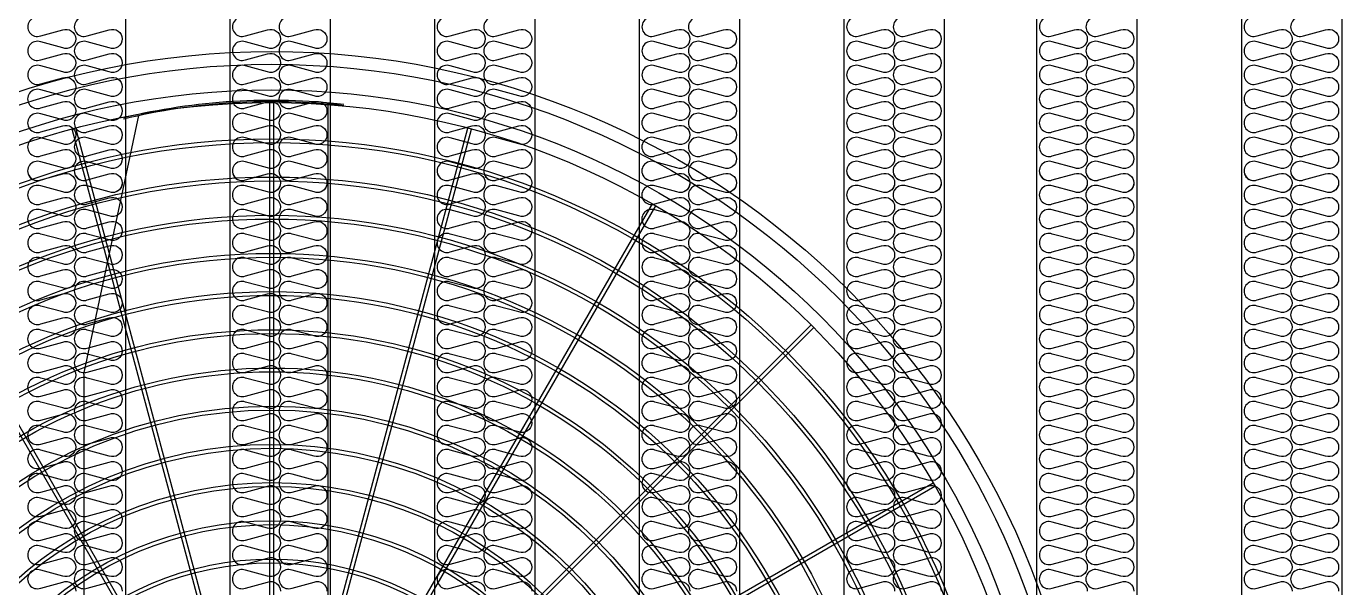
# Model space of a CAD drawing. Header units: millimetres. Extents: x 3347 to 35460, y 2813 to 25521.
# Drawn here: x 8489 to 10455, y 12758 to 13598 of the extents above; entities that cross this region are included whole.
import ezdxf

# ---------------------------------------------------------------- set-up
doc = ezdxf.new("R2010")
doc.units = ezdxf.units.MM
for name, color, linetype in [('LINE', 7, 'Continuous'), ('SMS', 220, 'Continuous'), ('냉각탑', 4, 'Continuous')]:
    doc.layers.add(name, color=color, linetype=linetype)

# ---------------------------------------------------------------- blocks, each defined once
blk = doc.blocks.new('A$C1FB73ED1')
for p, q in [((1277, 1342.9), (1277, 2480)), ((1283, 1342.9), (1283, 2480)), ((1260.8, 1340), (966.5, 2438.3)), ((1266.6, 1341.6), (972.3, 2439.9)), ((1293.4, 1341.6), (1587.7, 2439.9)), ((1299.2, 1340), (1593.5, 2438.3)), ((1245.9, 1333), (677.4, 2317.7)), ((1251.1, 1336), (682.6, 2320.7)), ((1308.9, 1336), (1877.4, 2320.7)), ((1314.1, 1333), (1882.6, 2317.7)), ((1322.4, 1326.6), (2126.4, 2130.6)), ((1326.6, 1322.4), (2130.6, 2126.4)), ((1333, 1314.1), (2317.7, 1882.6)), ((1336, 1308.9), (2320.7, 1877.4))]:
    blk.add_line(p, q)
for radius in [1280, 1260, 1220, 1200]:
    blk.add_circle((1280, 1280), radius)
at = {"ltscale": 5}
for radius in [1143, 1137, 1083, 1077, 1023, 1017, 963, 957, 903, 897, 843, 837, 783, 777, 723, 717, 663, 657, 603, 597, 543, 537, 483, 477]:
    blk.add_circle((1280, 1280), radius, dxfattribs=at)
at = {"layer": 'LINE', "color": 7}
for p, q in [((1368.2, 2477.5), (1368.2, 1567)), ((985.2, 2053.4), (1071.5, 2459.4)), ((985.2, 2053.4), (985.2, 1550))]:
    blk.add_line(p, q, dxfattribs=at)
for radius, start, end in [(1000, 83.5007, 103.4595), (998, 83.4876, 103.487)]:
    blk.add_arc((1280, 1483.4), radius, start, end, dxfattribs=at)
blk = doc.blocks.new('3')
at = {"color": 7}
for p, q in [((8637.2, 14178.2), (8637.2, 10700.2)), ((8793.2, 14178.2), (8793.2, 10700.2)), ((8943.2, 14178.2), (8943.2, 10700.2)), ((9099.2, 14178.2), (9099.2, 10700.2)), ((9249.2, 14178.2), (9249.2, 10700.2)), ((9405.2, 14178.2), (9405.2, 10700.2)), ((9555.2, 14178.2), (9555.2, 10700.2)), ((9711.2, 14178.2), (9711.2, 10700.2)), ((9861.2, 14178.2), (9861.2, 10700.2)), ((9999.2, 14178.2), (9999.2, 10700.2)), ((10149.2, 14178.2), (10149.2, 10700.2)), ((10305.2, 14178.2), (10305.2, 10700.2)), ((10455.2, 14178.2), (10455.2, 10700.2))]:
    blk.add_line(p, q, dxfattribs=at)
at = {"layer": 'SMS', "color": 5, "elevation": 0}
for points in [[(8510.7, 13610.5, 1.449198), (8510.7, 13583.7), (8543.6, 13592.6, -0.524856), (8563, 13579.1, -0.524856), (8543.6, 13565.7), (8510.7, 13574.6, 1.449198), (8510.7, 13547.8), (8543.6, 13556.7, -0.524856), (8563, 13543.2, -0.524856), (8543.6, 13529.8), (8510.7, 13538.7, 1.449198), (8510.7, 13511.9), (8543.6, 13520.8, -0.524856), (8563, 13507.3, -0.524856), (8543.6, 13493.9), (8510.7, 13502.8, 1.449198), (8510.7, 13475.9), (8543.6, 13484.8, -0.524856), (8563, 13471.4, -0.524856), (8543.6, 13458), (8510.7, 13466.9, 1.449198), (8510.7, 13440), (8543.6, 13448.9, -0.524856), (8563, 13435.5, -0.524856), (8543.6, 13422.1), (8510.7, 13431, 1.449198), (8510.7, 13404.1), (8543.6, 13413, -0.524856), (8563, 13399.6, -0.524856), (8543.6, 13386.2), (8510.7, 13395.1, 1.449198), (8510.7, 13368.2), (8543.6, 13377.1, -0.524856), (8563, 13363.7, -0.417249), (8548.5, 13349.3)], [(8580.3, 13610.5, 1.449198), (8580.3, 13583.7), (8613.2, 13592.6, -0.524856), (8632.6, 13579.1, -0.524856), (8613.2, 13565.7), (8580.3, 13574.6, 1.449198), (8580.3, 13547.8), (8613.2, 13556.7, -0.524856), (8632.6, 13543.2, -0.524856), (8613.2, 13529.8), (8580.3, 13538.7, 1.449198), (8580.3, 13511.9), (8613.2, 13520.8, -0.524856), (8632.6, 13507.3, -0.524856), (8613.2, 13493.9), (8580.3, 13502.8, 1.449198), (8580.3, 13475.9), (8613.2, 13484.8, -0.524856), (8632.6, 13471.4, -0.524856), (8613.2, 13458), (8580.3, 13466.9, 1.449198), (8580.3, 13440), (8613.2, 13448.9, -0.524856), (8632.6, 13435.5, -0.524856), (8613.2, 13422.1), (8580.3, 13431, 1.449198), (8580.3, 13404.1), (8613.2, 13413, -0.524856), (8632.6, 13399.6, -0.524856), (8613.2, 13386.2), (8580.3, 13395.1, 1.449198), (8580.3, 13368.2), (8613.2, 13377.1, -0.524856), (8632.6, 13363.7, -0.417249), (8618.1, 13349.3)], [(8816.7, 13610.5, 1.449198), (8816.7, 13583.7), (8849.6, 13592.6, -0.524856), (8869, 13579.1, -0.524856), (8849.6, 13565.7), (8816.7, 13574.6, 1.449198), (8816.7, 13547.8), (8849.6, 13556.7, -0.524856), (8869, 13543.2, -0.524856), (8849.6, 13529.8), (8816.7, 13538.7, 1.449198), (8816.7, 13511.9), (8849.6, 13520.8, -0.524856), (8869, 13507.3, -0.524856), (8849.6, 13493.9), (8816.7, 13502.8, 1.449198), (8816.7, 13475.9), (8849.6, 13484.8, -0.524856), (8869, 13471.4, -0.524856), (8849.6, 13458), (8816.7, 13466.9, 1.449198), (8816.7, 13440), (8849.6, 13448.9, -0.524856), (8869, 13435.5, -0.524856), (8849.6, 13422.1), (8816.7, 13431, 1.449198), (8816.7, 13404.1), (8849.6, 13413, -0.524856), (8869, 13399.6, -0.524856), (8849.6, 13386.2), (8816.7, 13395.1, 1.449198), (8816.7, 13368.2), (8849.6, 13377.1, -0.524856), (8869, 13363.7, -0.417249), (8854.5, 13349.3)], [(8886.3, 13610.5, 1.449198), (8886.3, 13583.7), (8919.2, 13592.6, -0.524856), (8938.6, 13579.1, -0.524856), (8919.2, 13565.7), (8886.3, 13574.6, 1.449198), (8886.3, 13547.8), (8919.2, 13556.7, -0.524856), (8938.6, 13543.2, -0.524856), (8919.2, 13529.8), (8886.3, 13538.7, 1.449198), (8886.3, 13511.9), (8919.2, 13520.8, -0.524856), (8938.6, 13507.3, -0.524856), (8919.2, 13493.9), (8886.3, 13502.8, 1.449198), (8886.3, 13475.9), (8919.2, 13484.8, -0.524856), (8938.6, 13471.4, -0.524856), (8919.2, 13458), (8886.3, 13466.9, 1.449198), (8886.3, 13440), (8919.2, 13448.9, -0.524856), (8938.6, 13435.5, -0.524856), (8919.2, 13422.1), (8886.3, 13431, 1.449198), (8886.3, 13404.1), (8919.2, 13413, -0.524856), (8938.6, 13399.6, -0.524856), (8919.2, 13386.2), (8886.3, 13395.1, 1.449198), (8886.3, 13368.2), (8919.2, 13377.1, -0.524856), (8938.6, 13363.7, -0.417249), (8924.1, 13349.3)], [(9122.7, 13610.5, 1.449198), (9122.7, 13583.7), (9155.6, 13592.6, -0.524856), (9175, 13579.1, -0.524856), (9155.6, 13565.7), (9122.7, 13574.6, 1.449198), (9122.7, 13547.8), (9155.6, 13556.7, -0.524856), (9175, 13543.2, -0.524856), (9155.6, 13529.8), (9122.7, 13538.7, 1.449198), (9122.7, 13511.9), (9155.6, 13520.8, -0.524856), (9175, 13507.3, -0.524856), (9155.6, 13493.9), (9122.7, 13502.8, 1.449198), (9122.7, 13475.9), (9155.6, 13484.8, -0.524856), (9175, 13471.4, -0.524856), (9155.6, 13458), (9122.7, 13466.9, 1.449198), (9122.7, 13440), (9155.6, 13448.9, -0.524856), (9175, 13435.5, -0.524856), (9155.6, 13422.1), (9122.7, 13431, 1.449198), (9122.7, 13404.1), (9155.6, 13413, -0.524856), (9175, 13399.6, -0.524856), (9155.6, 13386.2), (9122.7, 13395.1, 1.449198), (9122.7, 13368.2), (9155.6, 13377.1, -0.524856), (9175, 13363.7, -0.417249), (9160.5, 13349.3)], [(9192.3, 13610.5, 1.449198), (9192.3, 13583.7), (9225.2, 13592.6, -0.524856), (9244.6, 13579.1, -0.524856), (9225.2, 13565.7), (9192.3, 13574.6, 1.449198), (9192.3, 13547.8), (9225.2, 13556.7, -0.524856), (9244.6, 13543.2, -0.524856), (9225.2, 13529.8), (9192.3, 13538.7, 1.449198), (9192.3, 13511.9), (9225.2, 13520.8, -0.524856), (9244.6, 13507.3, -0.524856), (9225.2, 13493.9), (9192.3, 13502.8, 1.449198), (9192.3, 13475.9), (9225.2, 13484.8, -0.524856), (9244.6, 13471.4, -0.524856), (9225.2, 13458), (9192.3, 13466.9, 1.449198), (9192.3, 13440), (9225.2, 13448.9, -0.524856), (9244.6, 13435.5, -0.524856), (9225.2, 13422.1), (9192.3, 13431, 1.449198), (9192.3, 13404.1), (9225.2, 13413, -0.524856), (9244.6, 13399.6, -0.524856), (9225.2, 13386.2), (9192.3, 13395.1, 1.449198), (9192.3, 13368.2), (9225.2, 13377.1, -0.524856), (9244.6, 13363.7, -0.417249), (9230.1, 13349.3)], [(9428.7, 13610.5, 1.449198), (9428.7, 13583.7), (9461.6, 13592.6, -0.524856), (9481, 13579.1, -0.524856), (9461.6, 13565.7), (9428.7, 13574.6, 1.449198), (9428.7, 13547.8), (9461.6, 13556.7, -0.524856), (9481, 13543.2, -0.524856), (9461.6, 13529.8), (9428.7, 13538.7, 1.449198), (9428.7, 13511.9), (9461.6, 13520.8, -0.524856), (9481, 13507.3, -0.524856), (9461.6, 13493.9), (9428.7, 13502.8, 1.449198), (9428.7, 13475.9), (9461.6, 13484.8, -0.524856), (9481, 13471.4, -0.524856), (9461.6, 13458), (9428.7, 13466.9, 1.449198), (9428.7, 13440), (9461.6, 13448.9, -0.524856), (9481, 13435.5, -0.524856), (9461.6, 13422.1), (9428.7, 13431, 1.449198), (9428.7, 13404.1), (9461.6, 13413, -0.524856), (9481, 13399.6, -0.524856), (9461.6, 13386.2), (9428.7, 13395.1, 1.449198), (9428.7, 13368.2), (9461.6, 13377.1, -0.524856), (9481, 13363.7, -0.417249), (9466.5, 13349.3)], [(9498.3, 13610.5, 1.449198), (9498.3, 13583.7), (9531.2, 13592.6, -0.524856), (9550.6, 13579.1, -0.524856), (9531.2, 13565.7), (9498.3, 13574.6, 1.449198), (9498.3, 13547.8), (9531.2, 13556.7, -0.524856), (9550.6, 13543.2, -0.524856), (9531.2, 13529.8), (9498.3, 13538.7, 1.449198), (9498.3, 13511.9), (9531.2, 13520.8, -0.524856), (9550.6, 13507.3, -0.524856), (9531.2, 13493.9), (9498.3, 13502.8, 1.449198), (9498.3, 13475.9), (9531.2, 13484.8, -0.524856), (9550.6, 13471.4, -0.524856), (9531.2, 13458), (9498.3, 13466.9, 1.449198), (9498.3, 13440), (9531.2, 13448.9, -0.524856), (9550.6, 13435.5, -0.524856), (9531.2, 13422.1), (9498.3, 13431, 1.449198), (9498.3, 13404.1), (9531.2, 13413, -0.524856), (9550.6, 13399.6, -0.524856), (9531.2, 13386.2), (9498.3, 13395.1, 1.449198), (9498.3, 13368.2), (9531.2, 13377.1, -0.524856), (9550.6, 13363.7, -0.417249), (9536.1, 13349.3)], [(9734.7, 13610.5, 1.449198), (9734.7, 13583.7), (9767.6, 13592.6, -0.524856), (9787, 13579.1, -0.524856), (9767.6, 13565.7), (9734.7, 13574.6, 1.449198), (9734.7, 13547.8), (9767.6, 13556.7, -0.524856), (9787, 13543.2, -0.524856), (9767.6, 13529.8), (9734.7, 13538.7, 1.449198), (9734.7, 13511.9), (9767.6, 13520.8, -0.524856), (9787, 13507.3, -0.524856), (9767.6, 13493.9), (9734.7, 13502.8, 1.449198), (9734.7, 13475.9), (9767.6, 13484.8, -0.524856), (9787, 13471.4, -0.524856), (9767.6, 13458), (9734.7, 13466.9, 1.449198), (9734.7, 13440), (9767.6, 13448.9, -0.524856), (9787, 13435.5, -0.524856), (9767.6, 13422.1), (9734.7, 13431, 1.449198), (9734.7, 13404.1), (9767.6, 13413, -0.524856), (9787, 13399.6, -0.524856), (9767.6, 13386.2), (9734.7, 13395.1, 1.449198), (9734.7, 13368.2), (9767.6, 13377.1, -0.524856), (9787, 13363.7, -0.417249), (9772.5, 13349.3)], [(9804.3, 13610.5, 1.449198), (9804.3, 13583.7), (9837.2, 13592.6, -0.524856), (9856.6, 13579.1, -0.524856), (9837.2, 13565.7), (9804.3, 13574.6, 1.449198), (9804.3, 13547.8), (9837.2, 13556.7, -0.524856), (9856.6, 13543.2, -0.524856), (9837.2, 13529.8), (9804.3, 13538.7, 1.449198), (9804.3, 13511.9), (9837.2, 13520.8, -0.524856), (9856.6, 13507.3, -0.524856), (9837.2, 13493.9), (9804.3, 13502.8, 1.449198), (9804.3, 13475.9), (9837.2, 13484.8, -0.524856), (9856.6, 13471.4, -0.524856), (9837.2, 13458), (9804.3, 13466.9, 1.449198), (9804.3, 13440), (9837.2, 13448.9, -0.524856), (9856.6, 13435.5, -0.524856), (9837.2, 13422.1), (9804.3, 13431, 1.449198), (9804.3, 13404.1), (9837.2, 13413, -0.524856), (9856.6, 13399.6, -0.524856), (9837.2, 13386.2), (9804.3, 13395.1, 1.449198), (9804.3, 13368.2), (9837.2, 13377.1, -0.524856), (9856.6, 13363.7, -0.417249), (9842.1, 13349.3)], [(10022.7, 13610.5, 1.449198), (10022.7, 13583.7), (10055.6, 13592.6, -0.524856), (10075, 13579.1, -0.524856), (10055.6, 13565.7), (10022.7, 13574.6, 1.449198), (10022.7, 13547.8), (10055.6, 13556.7, -0.524856), (10075, 13543.2, -0.524856), (10055.6, 13529.8), (10022.7, 13538.7, 1.449198), (10022.7, 13511.9), (10055.6, 13520.8, -0.524856), (10075, 13507.3, -0.524856), (10055.6, 13493.9), (10022.7, 13502.8, 1.449198), (10022.7, 13475.9), (10055.6, 13484.8, -0.524856), (10075, 13471.4, -0.524856), (10055.6, 13458), (10022.7, 13466.9, 1.449198), (10022.7, 13440), (10055.6, 13448.9, -0.524856), (10075, 13435.5, -0.524856), (10055.6, 13422.1), (10022.7, 13431, 1.449198), (10022.7, 13404.1), (10055.6, 13413, -0.524856), (10075, 13399.6, -0.524856), (10055.6, 13386.2), (10022.7, 13395.1, 1.449198), (10022.7, 13368.2), (10055.6, 13377.1, -0.524856), (10075, 13363.7, -0.417249), (10060.5, 13349.3)], [(10092.3, 13610.5, 1.449198), (10092.3, 13583.7), (10125.2, 13592.6, -0.524856), (10144.6, 13579.1, -0.524856), (10125.2, 13565.7), (10092.3, 13574.6, 1.449198), (10092.3, 13547.8), (10125.2, 13556.7, -0.524856), (10144.6, 13543.2, -0.524856), (10125.2, 13529.8), (10092.3, 13538.7, 1.449198), (10092.3, 13511.9), (10125.2, 13520.8, -0.524856), (10144.6, 13507.3, -0.524856), (10125.2, 13493.9), (10092.3, 13502.8, 1.449198), (10092.3, 13475.9), (10125.2, 13484.8, -0.524856), (10144.6, 13471.4, -0.524856), (10125.2, 13458), (10092.3, 13466.9, 1.449198), (10092.3, 13440), (10125.2, 13448.9, -0.524856), (10144.6, 13435.5, -0.524856), (10125.2, 13422.1), (10092.3, 13431, 1.449198), (10092.3, 13404.1), (10125.2, 13413, -0.524856), (10144.6, 13399.6, -0.524856), (10125.2, 13386.2), (10092.3, 13395.1, 1.449198), (10092.3, 13368.2), (10125.2, 13377.1, -0.524856), (10144.6, 13363.7, -0.417249), (10130.1, 13349.3)], [(10328.7, 13610.5, 1.449198), (10328.7, 13583.7), (10361.6, 13592.6, -0.524856), (10381, 13579.1, -0.524856), (10361.6, 13565.7), (10328.7, 13574.6, 1.449198), (10328.7, 13547.8), (10361.6, 13556.7, -0.524856), (10381, 13543.2, -0.524856), (10361.6, 13529.8), (10328.7, 13538.7, 1.449198), (10328.7, 13511.9), (10361.6, 13520.8, -0.524856), (10381, 13507.3, -0.524856), (10361.6, 13493.9), (10328.7, 13502.8, 1.449198), (10328.7, 13475.9), (10361.6, 13484.8, -0.524856), (10381, 13471.4, -0.524856), (10361.6, 13458), (10328.7, 13466.9, 1.449198), (10328.7, 13440), (10361.6, 13448.9, -0.524856), (10381, 13435.5, -0.524856), (10361.6, 13422.1), (10328.7, 13431, 1.449198), (10328.7, 13404.1), (10361.6, 13413, -0.524856), (10381, 13399.6, -0.524856), (10361.6, 13386.2), (10328.7, 13395.1, 1.449198), (10328.7, 13368.2), (10361.6, 13377.1, -0.524856), (10381, 13363.7, -0.417249), (10366.5, 13349.3)], [(10398.3, 13610.5, 1.449198), (10398.3, 13583.7), (10431.2, 13592.6, -0.524856), (10450.6, 13579.1, -0.524856), (10431.2, 13565.7), (10398.3, 13574.6, 1.449198), (10398.3, 13547.8), (10431.2, 13556.7, -0.524856), (10450.6, 13543.2, -0.524856), (10431.2, 13529.8), (10398.3, 13538.7, 1.449198), (10398.3, 13511.9), (10431.2, 13520.8, -0.524856), (10450.6, 13507.3, -0.524856), (10431.2, 13493.9), (10398.3, 13502.8, 1.449198), (10398.3, 13475.9), (10431.2, 13484.8, -0.524856), (10450.6, 13471.4, -0.524856), (10431.2, 13458), (10398.3, 13466.9, 1.449198), (10398.3, 13440), (10431.2, 13448.9, -0.524856), (10450.6, 13435.5, -0.524856), (10431.2, 13422.1), (10398.3, 13431, 1.449198), (10398.3, 13404.1), (10431.2, 13413, -0.524856), (10450.6, 13399.6, -0.524856), (10431.2, 13386.2), (10398.3, 13395.1, 1.449198), (10398.3, 13368.2), (10431.2, 13377.1, -0.524856), (10450.6, 13363.7, -0.417249), (10436.1, 13349.3)], [(8491.7, 13378.1, 0.446849), (8510.7, 13368.2), (8543.6, 13377.1, -0.524856), (8563, 13363.7, -0.524856), (8543.6, 13350.3), (8510.7, 13359.2, 1.449198), (8510.7, 13332.3), (8543.6, 13341.2, -0.524856), (8563, 13327.8, -0.524856), (8543.6, 13314.3), (8510.7, 13323.3, 1.449198), (8510.7, 13296.4), (8543.6, 13305.3, -0.524856), (8563, 13291.9, -0.524856), (8543.6, 13278.4), (8510.7, 13287.3, 1.449198), (8510.7, 13260.5), (8543.6, 13269.4, -0.524856), (8563, 13256, -0.524856), (8543.6, 13242.5), (8510.7, 13251.4, 1.449198), (8510.7, 13224.6), (8543.6, 13233.5, -0.524856), (8563, 13220, -0.524856), (8543.6, 13206.6), (8510.7, 13215.5, 1.449198), (8510.7, 13188.7), (8543.6, 13197.6, -0.524856), (8563, 13184.1, -0.524856), (8543.6, 13170.7), (8510.7, 13179.6, 1.449198), (8510.7, 13152.8), (8543.6, 13161.7, -0.524856), (8563, 13148.2, -0.524856), (8543.6, 13134.8), (8510.7, 13143.7, 1.449198), (8510.7, 13116.8), (8543.6, 13125.7, -0.524856), (8563, 13112.3, -0.524856), (8543.6, 13098.9), (8510.7, 13107.8, 1.449198), (8510.7, 13080.9), (8543.6, 13089.8, -0.524856), (8563, 13076.4, -0.524856), (8543.6, 13063), (8510.7, 13071.9, 1.449198), (8510.7, 13045), (8543.6, 13053.9, -0.524856), (8563, 13040.5, -0.524856), (8543.6, 13027.1), (8510.7, 13036, 1.449198), (8510.7, 13009.1), (8543.6, 13018, -0.524856), (8563, 13004.6, -0.524856), (8543.6, 12991.2), (8510.7, 13000.1, 1.449198), (8510.7, 12973.2), (8543.6, 12982.1, -0.524856), (8563, 12968.7, -0.524856), (8543.6, 12955.2), (8510.7, 12964.2, 1.449198), (8510.7, 12937.3), (8543.6, 12946.2, -0.524856), (8563, 12932.8, -0.524856), (8543.6, 12919.3), (8510.7, 12928.2, 1.449198), (8510.7, 12901.4), (8543.6, 12910.3, -0.524856), (8563, 12896.9, -0.524856), (8543.6, 12883.4), (8510.7, 12892.3, 1.449198), (8510.7, 12865.5), (8543.6, 12874.4, -0.524856), (8563, 12860.9, -0.524856), (8543.6, 12847.5), (8510.7, 12856.4, 1.449198), (8510.7, 12829.6), (8543.6, 12838.5, -0.524856), (8563, 12825, -0.524856), (8543.6, 12811.6), (8510.7, 12820.5, 1.449198), (8510.7, 12793.7), (8543.6, 12802.6, -0.524856), (8563, 12789.1, -0.524856), (8543.6, 12775.7), (8510.7, 12784.6, 1.449198), (8510.7, 12757.7), (8543.6, 12766.6, -0.524856), (8563, 12753.2, -0.524856)], [(8561.3, 13378.1, 0.446849), (8580.3, 13368.2), (8613.2, 13377.1, -0.524856), (8632.6, 13363.7, -0.524856), (8613.2, 13350.3), (8580.3, 13359.2, 1.449198), (8580.3, 13332.3), (8613.2, 13341.2, -0.524856), (8632.6, 13327.8, -0.524856), (8613.2, 13314.3), (8580.3, 13323.3, 1.449198), (8580.3, 13296.4), (8613.2, 13305.3, -0.524856), (8632.6, 13291.9, -0.524856), (8613.2, 13278.4), (8580.3, 13287.3, 1.449198), (8580.3, 13260.5), (8613.2, 13269.4, -0.524856), (8632.6, 13256, -0.524856), (8613.2, 13242.5), (8580.3, 13251.4, 1.449198), (8580.3, 13224.6), (8613.2, 13233.5, -0.524856), (8632.6, 13220, -0.524856), (8613.2, 13206.6), (8580.3, 13215.5, 1.449198), (8580.3, 13188.7), (8613.2, 13197.6, -0.524856), (8632.6, 13184.1, -0.524856), (8613.2, 13170.7), (8580.3, 13179.6, 1.449198), (8580.3, 13152.8), (8613.2, 13161.7, -0.524856), (8632.6, 13148.2, -0.524856), (8613.2, 13134.8), (8580.3, 13143.7, 1.449198), (8580.3, 13116.8), (8613.2, 13125.7, -0.524856), (8632.6, 13112.3, -0.524856), (8613.2, 13098.9), (8580.3, 13107.8, 1.449198), (8580.3, 13080.9), (8613.2, 13089.8, -0.524856), (8632.6, 13076.4, -0.524856), (8613.2, 13063), (8580.3, 13071.9, 1.449198), (8580.3, 13045), (8613.2, 13053.9, -0.524856), (8632.6, 13040.5, -0.524856), (8613.2, 13027.1), (8580.3, 13036, 1.449198), (8580.3, 13009.1), (8613.2, 13018, -0.524856), (8632.6, 13004.6, -0.524856), (8613.2, 12991.2), (8580.3, 13000.1, 1.449198), (8580.3, 12973.2), (8613.2, 12982.1, -0.524856), (8632.6, 12968.7, -0.524856), (8613.2, 12955.2), (8580.3, 12964.2, 1.449198), (8580.3, 12937.3), (8613.2, 12946.2, -0.524856), (8632.6, 12932.8, -0.524856), (8613.2, 12919.3), (8580.3, 12928.2, 1.449198), (8580.3, 12901.4), (8613.2, 12910.3, -0.524856), (8632.6, 12896.9, -0.524856), (8613.2, 12883.4), (8580.3, 12892.3, 1.449198), (8580.3, 12865.5), (8613.2, 12874.4, -0.524856), (8632.6, 12860.9, -0.524856), (8613.2, 12847.5), (8580.3, 12856.4, 1.449198), (8580.3, 12829.6), (8613.2, 12838.5, -0.524856), (8632.6, 12825, -0.524856), (8613.2, 12811.6), (8580.3, 12820.5, 1.449198), (8580.3, 12793.7), (8613.2, 12802.6, -0.524856), (8632.6, 12789.1, -0.524856), (8613.2, 12775.7), (8580.3, 12784.6, 1.449198), (8580.3, 12757.7), (8613.2, 12766.6, -0.524856), (8632.6, 12753.2, -0.524856)], [(8797.7, 13378.1, 0.446849), (8816.7, 13368.2), (8849.6, 13377.1, -0.524856), (8869, 13363.7, -0.524856), (8849.6, 13350.3), (8816.7, 13359.2, 1.449198), (8816.7, 13332.3), (8849.6, 13341.2, -0.524856), (8869, 13327.8, -0.524856), (8849.6, 13314.3), (8816.7, 13323.3, 1.449198), (8816.7, 13296.4), (8849.6, 13305.3, -0.524856), (8869, 13291.9, -0.524856), (8849.6, 13278.4), (8816.7, 13287.3, 1.449198), (8816.7, 13260.5), (8849.6, 13269.4, -0.524856), (8869, 13256, -0.524856), (8849.6, 13242.5), (8816.7, 13251.4, 1.449198), (8816.7, 13224.6), (8849.6, 13233.5, -0.524856), (8869, 13220, -0.524856), (8849.6, 13206.6), (8816.7, 13215.5, 1.449198), (8816.7, 13188.7), (8849.6, 13197.6, -0.524856), (8869, 13184.1, -0.524856), (8849.6, 13170.7), (8816.7, 13179.6, 1.449198), (8816.7, 13152.8), (8849.6, 13161.7, -0.524856), (8869, 13148.2, -0.524856), (8849.6, 13134.8), (8816.7, 13143.7, 1.449198), (8816.7, 13116.8), (8849.6, 13125.7, -0.524856), (8869, 13112.3, -0.524856), (8849.6, 13098.9), (8816.7, 13107.8, 1.449198), (8816.7, 13080.9), (8849.6, 13089.8, -0.524856), (8869, 13076.4, -0.524856), (8849.6, 13063), (8816.7, 13071.9, 1.449198), (8816.7, 13045), (8849.6, 13053.9, -0.524856), (8869, 13040.5, -0.524856), (8849.6, 13027.1), (8816.7, 13036, 1.449198), (8816.7, 13009.1), (8849.6, 13018, -0.524856), (8869, 13004.6, -0.524856), (8849.6, 12991.2), (8816.7, 13000.1, 1.449198), (8816.7, 12973.2), (8849.6, 12982.1, -0.524856), (8869, 12968.7, -0.524856), (8849.6, 12955.2), (8816.7, 12964.2, 1.449198), (8816.7, 12937.3), (8849.6, 12946.2, -0.524856), (8869, 12932.8, -0.524856), (8849.6, 12919.3), (8816.7, 12928.2, 1.449198), (8816.7, 12901.4), (8849.6, 12910.3, -0.524856), (8869, 12896.9, -0.524856), (8849.6, 12883.4), (8816.7, 12892.3, 1.449198), (8816.7, 12865.5), (8849.6, 12874.4, -0.524856), (8869, 12860.9, -0.524856), (8849.6, 12847.5), (8816.7, 12856.4, 1.449198), (8816.7, 12829.6), (8849.6, 12838.5, -0.524856), (8869, 12825, -0.524856), (8849.6, 12811.6), (8816.7, 12820.5, 1.449198), (8816.7, 12793.7), (8849.6, 12802.6, -0.524856), (8869, 12789.1, -0.524856), (8849.6, 12775.7), (8816.7, 12784.6, 1.449198), (8816.7, 12757.7), (8849.6, 12766.6, -0.524856), (8869, 12753.2, -0.524856)], [(8867.3, 13378.1, 0.446849), (8886.3, 13368.2), (8919.2, 13377.1, -0.524856), (8938.6, 13363.7, -0.524856), (8919.2, 13350.3), (8886.3, 13359.2, 1.449198), (8886.3, 13332.3), (8919.2, 13341.2, -0.524856), (8938.6, 13327.8, -0.524856), (8919.2, 13314.3), (8886.3, 13323.3, 1.449198), (8886.3, 13296.4), (8919.2, 13305.3, -0.524856), (8938.6, 13291.9, -0.524856), (8919.2, 13278.4), (8886.3, 13287.3, 1.449198), (8886.3, 13260.5), (8919.2, 13269.4, -0.524856), (8938.6, 13256, -0.524856), (8919.2, 13242.5), (8886.3, 13251.4, 1.449198), (8886.3, 13224.6), (8919.2, 13233.5, -0.524856), (8938.6, 13220, -0.524856), (8919.2, 13206.6), (8886.3, 13215.5, 1.449198), (8886.3, 13188.7), (8919.2, 13197.6, -0.524856), (8938.6, 13184.1, -0.524856), (8919.2, 13170.7), (8886.3, 13179.6, 1.449198), (8886.3, 13152.8), (8919.2, 13161.7, -0.524856), (8938.6, 13148.2, -0.524856), (8919.2, 13134.8), (8886.3, 13143.7, 1.449198), (8886.3, 13116.8), (8919.2, 13125.7, -0.524856), (8938.6, 13112.3, -0.524856), (8919.2, 13098.9), (8886.3, 13107.8, 1.449198), (8886.3, 13080.9), (8919.2, 13089.8, -0.524856), (8938.6, 13076.4, -0.524856), (8919.2, 13063), (8886.3, 13071.9, 1.449198), (8886.3, 13045), (8919.2, 13053.9, -0.524856), (8938.6, 13040.5, -0.524856), (8919.2, 13027.1), (8886.3, 13036, 1.449198), (8886.3, 13009.1), (8919.2, 13018, -0.524856), (8938.6, 13004.6, -0.524856), (8919.2, 12991.2), (8886.3, 13000.1, 1.449198), (8886.3, 12973.2), (8919.2, 12982.1, -0.524856), (8938.6, 12968.7, -0.524856), (8919.2, 12955.2), (8886.3, 12964.2, 1.449198), (8886.3, 12937.3), (8919.2, 12946.2, -0.524856), (8938.6, 12932.8, -0.524856), (8919.2, 12919.3), (8886.3, 12928.2, 1.449198), (8886.3, 12901.4), (8919.2, 12910.3, -0.524856), (8938.6, 12896.9, -0.524856), (8919.2, 12883.4), (8886.3, 12892.3, 1.449198), (8886.3, 12865.5), (8919.2, 12874.4, -0.524856), (8938.6, 12860.9, -0.524856), (8919.2, 12847.5), (8886.3, 12856.4, 1.449198), (8886.3, 12829.6), (8919.2, 12838.5, -0.524856), (8938.6, 12825, -0.524856), (8919.2, 12811.6), (8886.3, 12820.5, 1.449198), (8886.3, 12793.7), (8919.2, 12802.6, -0.524856), (8938.6, 12789.1, -0.524856), (8919.2, 12775.7), (8886.3, 12784.6, 1.449198), (8886.3, 12757.7), (8919.2, 12766.6, -0.524856), (8938.6, 12753.2, -0.524856)], [(9103.7, 13378.1, 0.446849), (9122.7, 13368.2), (9155.6, 13377.1, -0.524856), (9175, 13363.7, -0.524856), (9155.6, 13350.3), (9122.7, 13359.2, 1.449198), (9122.7, 13332.3), (9155.6, 13341.2, -0.524856), (9175, 13327.8, -0.524856), (9155.6, 13314.3), (9122.7, 13323.3, 1.449198), (9122.7, 13296.4), (9155.6, 13305.3, -0.524856), (9175, 13291.9, -0.524856), (9155.6, 13278.4), (9122.7, 13287.3, 1.449198), (9122.7, 13260.5), (9155.6, 13269.4, -0.524856), (9175, 13256, -0.524856), (9155.6, 13242.5), (9122.7, 13251.4, 1.449198), (9122.7, 13224.6), (9155.6, 13233.5, -0.524856), (9175, 13220, -0.524856), (9155.6, 13206.6), (9122.7, 13215.5, 1.449198), (9122.7, 13188.7), (9155.6, 13197.6, -0.524856), (9175, 13184.1, -0.524856), (9155.6, 13170.7), (9122.7, 13179.6, 1.449198), (9122.7, 13152.8), (9155.6, 13161.7, -0.524856), (9175, 13148.2, -0.524856), (9155.6, 13134.8), (9122.7, 13143.7, 1.449198), (9122.7, 13116.8), (9155.6, 13125.7, -0.524856), (9175, 13112.3, -0.524856), (9155.6, 13098.9), (9122.7, 13107.8, 1.449198), (9122.7, 13080.9), (9155.6, 13089.8, -0.524856), (9175, 13076.4, -0.524856), (9155.6, 13063), (9122.7, 13071.9, 1.449198), (9122.7, 13045), (9155.6, 13053.9, -0.524856), (9175, 13040.5, -0.524856), (9155.6, 13027.1), (9122.7, 13036, 1.449198), (9122.7, 13009.1), (9155.6, 13018, -0.524856), (9175, 13004.6, -0.524856), (9155.6, 12991.2), (9122.7, 13000.1, 1.449198), (9122.7, 12973.2), (9155.6, 12982.1, -0.524856), (9175, 12968.7, -0.524856), (9155.6, 12955.2), (9122.7, 12964.2, 1.449198), (9122.7, 12937.3), (9155.6, 12946.2, -0.524856), (9175, 12932.8, -0.524856), (9155.6, 12919.3), (9122.7, 12928.2, 1.449198), (9122.7, 12901.4), (9155.6, 12910.3, -0.524856), (9175, 12896.9, -0.524856), (9155.6, 12883.4), (9122.7, 12892.3, 1.449198), (9122.7, 12865.5), (9155.6, 12874.4, -0.524856), (9175, 12860.9, -0.524856), (9155.6, 12847.5), (9122.7, 12856.4, 1.449198), (9122.7, 12829.6), (9155.6, 12838.5, -0.524856), (9175, 12825, -0.524856), (9155.6, 12811.6), (9122.7, 12820.5, 1.449198), (9122.7, 12793.7), (9155.6, 12802.6, -0.524856), (9175, 12789.1, -0.524856), (9155.6, 12775.7), (9122.7, 12784.6, 1.449198), (9122.7, 12757.7), (9155.6, 12766.6, -0.524856), (9175, 12753.2, -0.524856)], [(9173.3, 13378.1, 0.446849), (9192.3, 13368.2), (9225.2, 13377.1, -0.524856), (9244.6, 13363.7, -0.524856), (9225.2, 13350.3), (9192.3, 13359.2, 1.449198), (9192.3, 13332.3), (9225.2, 13341.2, -0.524856), (9244.6, 13327.8, -0.524856), (9225.2, 13314.3), (9192.3, 13323.3, 1.449198), (9192.3, 13296.4), (9225.2, 13305.3, -0.524856), (9244.6, 13291.9, -0.524856), (9225.2, 13278.4), (9192.3, 13287.3, 1.449198), (9192.3, 13260.5), (9225.2, 13269.4, -0.524856), (9244.6, 13256, -0.524856), (9225.2, 13242.5), (9192.3, 13251.4, 1.449198), (9192.3, 13224.6), (9225.2, 13233.5, -0.524856), (9244.6, 13220, -0.524856), (9225.2, 13206.6), (9192.3, 13215.5, 1.449198), (9192.3, 13188.7), (9225.2, 13197.6, -0.524856), (9244.6, 13184.1, -0.524856), (9225.2, 13170.7), (9192.3, 13179.6, 1.449198), (9192.3, 13152.8), (9225.2, 13161.7, -0.524856), (9244.6, 13148.2, -0.524856), (9225.2, 13134.8), (9192.3, 13143.7, 1.449198), (9192.3, 13116.8), (9225.2, 13125.7, -0.524856), (9244.6, 13112.3, -0.524856), (9225.2, 13098.9), (9192.3, 13107.8, 1.449198), (9192.3, 13080.9), (9225.2, 13089.8, -0.524856), (9244.6, 13076.4, -0.524856), (9225.2, 13063), (9192.3, 13071.9, 1.449198), (9192.3, 13045), (9225.2, 13053.9, -0.524856), (9244.6, 13040.5, -0.524856), (9225.2, 13027.1), (9192.3, 13036, 1.449198), (9192.3, 13009.1), (9225.2, 13018, -0.524856), (9244.6, 13004.6, -0.524856), (9225.2, 12991.2), (9192.3, 13000.1, 1.449198), (9192.3, 12973.2), (9225.2, 12982.1, -0.524856), (9244.6, 12968.7, -0.524856), (9225.2, 12955.2), (9192.3, 12964.2, 1.449198), (9192.3, 12937.3), (9225.2, 12946.2, -0.524856), (9244.6, 12932.8, -0.524856), (9225.2, 12919.3), (9192.3, 12928.2, 1.449198), (9192.3, 12901.4), (9225.2, 12910.3, -0.524856), (9244.6, 12896.9, -0.524856), (9225.2, 12883.4), (9192.3, 12892.3, 1.449198), (9192.3, 12865.5), (9225.2, 12874.4, -0.524856), (9244.6, 12860.9, -0.524856), (9225.2, 12847.5), (9192.3, 12856.4, 1.449198), (9192.3, 12829.6), (9225.2, 12838.5, -0.524856), (9244.6, 12825, -0.524856), (9225.2, 12811.6), (9192.3, 12820.5, 1.449198), (9192.3, 12793.7), (9225.2, 12802.6, -0.524856), (9244.6, 12789.1, -0.524856), (9225.2, 12775.7), (9192.3, 12784.6, 1.449198), (9192.3, 12757.7), (9225.2, 12766.6, -0.524856), (9244.6, 12753.2, -0.524856)], [(9409.7, 13378.1, 0.446849), (9428.7, 13368.2), (9461.6, 13377.1, -0.524856), (9481, 13363.7, -0.524856), (9461.6, 13350.3), (9428.7, 13359.2, 1.449198), (9428.7, 13332.3), (9461.6, 13341.2, -0.524856), (9481, 13327.8, -0.524856), (9461.6, 13314.3), (9428.7, 13323.3, 1.449198), (9428.7, 13296.4), (9461.6, 13305.3, -0.524856), (9481, 13291.9, -0.524856), (9461.6, 13278.4), (9428.7, 13287.3, 1.449198), (9428.7, 13260.5), (9461.6, 13269.4, -0.524856), (9481, 13256, -0.524856), (9461.6, 13242.5), (9428.7, 13251.4, 1.449198), (9428.7, 13224.6), (9461.6, 13233.5, -0.524856), (9481, 13220, -0.524856), (9461.6, 13206.6), (9428.7, 13215.5, 1.449198), (9428.7, 13188.7), (9461.6, 13197.6, -0.524856), (9481, 13184.1, -0.524856), (9461.6, 13170.7), (9428.7, 13179.6, 1.449198), (9428.7, 13152.8), (9461.6, 13161.7, -0.524856), (9481, 13148.2, -0.524856), (9461.6, 13134.8), (9428.7, 13143.7, 1.449198), (9428.7, 13116.8), (9461.6, 13125.7, -0.524856), (9481, 13112.3, -0.524856), (9461.6, 13098.9), (9428.7, 13107.8, 1.449198), (9428.7, 13080.9), (9461.6, 13089.8, -0.524856), (9481, 13076.4, -0.524856), (9461.6, 13063), (9428.7, 13071.9, 1.449198), (9428.7, 13045), (9461.6, 13053.9, -0.524856), (9481, 13040.5, -0.524856), (9461.6, 13027.1), (9428.7, 13036, 1.449198), (9428.7, 13009.1), (9461.6, 13018, -0.524856), (9481, 13004.6, -0.524856), (9461.6, 12991.2), (9428.7, 13000.1, 1.449198), (9428.7, 12973.2), (9461.6, 12982.1, -0.524856), (9481, 12968.7, -0.524856), (9461.6, 12955.2), (9428.7, 12964.2, 1.449198), (9428.7, 12937.3), (9461.6, 12946.2, -0.524856), (9481, 12932.8, -0.524856), (9461.6, 12919.3), (9428.7, 12928.2, 1.449198), (9428.7, 12901.4), (9461.6, 12910.3, -0.524856), (9481, 12896.9, -0.524856), (9461.6, 12883.4), (9428.7, 12892.3, 1.449198), (9428.7, 12865.5), (9461.6, 12874.4, -0.524856), (9481, 12860.9, -0.524856), (9461.6, 12847.5), (9428.7, 12856.4, 1.449198), (9428.7, 12829.6), (9461.6, 12838.5, -0.524856), (9481, 12825, -0.524856), (9461.6, 12811.6), (9428.7, 12820.5, 1.449198), (9428.7, 12793.7), (9461.6, 12802.6, -0.524856), (9481, 12789.1, -0.524856), (9461.6, 12775.7), (9428.7, 12784.6, 1.449198), (9428.7, 12757.7), (9461.6, 12766.6, -0.524856), (9481, 12753.2, -0.524856)], [(9479.3, 13378.1, 0.446849), (9498.3, 13368.2), (9531.2, 13377.1, -0.524856), (9550.6, 13363.7, -0.524856), (9531.2, 13350.3), (9498.3, 13359.2, 1.449198), (9498.3, 13332.3), (9531.2, 13341.2, -0.524856), (9550.6, 13327.8, -0.524856), (9531.2, 13314.3), (9498.3, 13323.3, 1.449198), (9498.3, 13296.4), (9531.2, 13305.3, -0.524856), (9550.6, 13291.9, -0.524856), (9531.2, 13278.4), (9498.3, 13287.3, 1.449198), (9498.3, 13260.5), (9531.2, 13269.4, -0.524856), (9550.6, 13256, -0.524856), (9531.2, 13242.5), (9498.3, 13251.4, 1.449198), (9498.3, 13224.6), (9531.2, 13233.5, -0.524856), (9550.6, 13220, -0.524856), (9531.2, 13206.6), (9498.3, 13215.5, 1.449198), (9498.3, 13188.7), (9531.2, 13197.6, -0.524856), (9550.6, 13184.1, -0.524856), (9531.2, 13170.7), (9498.3, 13179.6, 1.449198), (9498.3, 13152.8), (9531.2, 13161.7, -0.524856), (9550.6, 13148.2, -0.524856), (9531.2, 13134.8), (9498.3, 13143.7, 1.449198), (9498.3, 13116.8), (9531.2, 13125.7, -0.524856), (9550.6, 13112.3, -0.524856), (9531.2, 13098.9), (9498.3, 13107.8, 1.449198), (9498.3, 13080.9), (9531.2, 13089.8, -0.524856), (9550.6, 13076.4, -0.524856), (9531.2, 13063), (9498.3, 13071.9, 1.449198), (9498.3, 13045), (9531.2, 13053.9, -0.524856), (9550.6, 13040.5, -0.524856), (9531.2, 13027.1), (9498.3, 13036, 1.449198), (9498.3, 13009.1), (9531.2, 13018, -0.524856), (9550.6, 13004.6, -0.524856), (9531.2, 12991.2), (9498.3, 13000.1, 1.449198), (9498.3, 12973.2), (9531.2, 12982.1, -0.524856), (9550.6, 12968.7, -0.524856), (9531.2, 12955.2), (9498.3, 12964.2, 1.449198), (9498.3, 12937.3), (9531.2, 12946.2, -0.524856), (9550.6, 12932.8, -0.524856), (9531.2, 12919.3), (9498.3, 12928.2, 1.449198), (9498.3, 12901.4), (9531.2, 12910.3, -0.524856), (9550.6, 12896.9, -0.524856), (9531.2, 12883.4), (9498.3, 12892.3, 1.449198), (9498.3, 12865.5), (9531.2, 12874.4, -0.524856), (9550.6, 12860.9, -0.524856), (9531.2, 12847.5), (9498.3, 12856.4, 1.449198), (9498.3, 12829.6), (9531.2, 12838.5, -0.524856), (9550.6, 12825, -0.524856), (9531.2, 12811.6), (9498.3, 12820.5, 1.449198), (9498.3, 12793.7), (9531.2, 12802.6, -0.524856), (9550.6, 12789.1, -0.524856), (9531.2, 12775.7), (9498.3, 12784.6, 1.449198), (9498.3, 12757.7), (9531.2, 12766.6, -0.524856), (9550.6, 12753.2, -0.524856)], [(9715.7, 13378.1, 0.446849), (9734.7, 13368.2), (9767.6, 13377.1, -0.524856), (9787, 13363.7, -0.524856), (9767.6, 13350.3), (9734.7, 13359.2, 1.449198), (9734.7, 13332.3), (9767.6, 13341.2, -0.524856), (9787, 13327.8, -0.524856), (9767.6, 13314.3), (9734.7, 13323.3, 1.449198), (9734.7, 13296.4), (9767.6, 13305.3, -0.524856), (9787, 13291.9, -0.524856), (9767.6, 13278.4), (9734.7, 13287.3, 1.449198), (9734.7, 13260.5), (9767.6, 13269.4, -0.524856), (9787, 13256, -0.524856), (9767.6, 13242.5), (9734.7, 13251.4, 1.449198), (9734.7, 13224.6), (9767.6, 13233.5, -0.524856), (9787, 13220, -0.524856), (9767.6, 13206.6), (9734.7, 13215.5, 1.449198), (9734.7, 13188.7), (9767.6, 13197.6, -0.524856), (9787, 13184.1, -0.524856), (9767.6, 13170.7), (9734.7, 13179.6, 1.449198), (9734.7, 13152.8), (9767.6, 13161.7, -0.524856), (9787, 13148.2, -0.524856), (9767.6, 13134.8), (9734.7, 13143.7, 1.449198), (9734.7, 13116.8), (9767.6, 13125.7, -0.524856), (9787, 13112.3, -0.524856), (9767.6, 13098.9), (9734.7, 13107.8, 1.449198), (9734.7, 13080.9), (9767.6, 13089.8, -0.524856), (9787, 13076.4, -0.524856), (9767.6, 13063), (9734.7, 13071.9, 1.449198), (9734.7, 13045), (9767.6, 13053.9, -0.524856), (9787, 13040.5, -0.524856), (9767.6, 13027.1), (9734.7, 13036, 1.449198), (9734.7, 13009.1), (9767.6, 13018, -0.524856), (9787, 13004.6, -0.524856), (9767.6, 12991.2), (9734.7, 13000.1, 1.449198), (9734.7, 12973.2), (9767.6, 12982.1, -0.524856), (9787, 12968.7, -0.524856), (9767.6, 12955.2), (9734.7, 12964.2, 1.449198), (9734.7, 12937.3), (9767.6, 12946.2, -0.524856), (9787, 12932.8, -0.524856), (9767.6, 12919.3), (9734.7, 12928.2, 1.449198), (9734.7, 12901.4), (9767.6, 12910.3, -0.524856), (9787, 12896.9, -0.524856), (9767.6, 12883.4), (9734.7, 12892.3, 1.449198), (9734.7, 12865.5), (9767.6, 12874.4, -0.524856), (9787, 12860.9, -0.524856), (9767.6, 12847.5), (9734.7, 12856.4, 1.449198), (9734.7, 12829.6), (9767.6, 12838.5, -0.524856), (9787, 12825, -0.524856), (9767.6, 12811.6), (9734.7, 12820.5, 1.449198), (9734.7, 12793.7), (9767.6, 12802.6, -0.524856), (9787, 12789.1, -0.524856), (9767.6, 12775.7), (9734.7, 12784.6, 1.449198), (9734.7, 12757.7), (9767.6, 12766.6, -0.524856), (9787, 12753.2, -0.524856)], [(9785.3, 13378.1, 0.446849), (9804.3, 13368.2), (9837.2, 13377.1, -0.524856), (9856.6, 13363.7, -0.524856), (9837.2, 13350.3), (9804.3, 13359.2, 1.449198), (9804.3, 13332.3), (9837.2, 13341.2, -0.524856), (9856.6, 13327.8, -0.524856), (9837.2, 13314.3), (9804.3, 13323.3, 1.449198), (9804.3, 13296.4), (9837.2, 13305.3, -0.524856), (9856.6, 13291.9, -0.524856), (9837.2, 13278.4), (9804.3, 13287.3, 1.449198), (9804.3, 13260.5), (9837.2, 13269.4, -0.524856), (9856.6, 13256, -0.524856), (9837.2, 13242.5), (9804.3, 13251.4, 1.449198), (9804.3, 13224.6), (9837.2, 13233.5, -0.524856), (9856.6, 13220, -0.524856), (9837.2, 13206.6), (9804.3, 13215.5, 1.449198), (9804.3, 13188.7), (9837.2, 13197.6, -0.524856), (9856.6, 13184.1, -0.524856), (9837.2, 13170.7), (9804.3, 13179.6, 1.449198), (9804.3, 13152.8), (9837.2, 13161.7, -0.524856), (9856.6, 13148.2, -0.524856), (9837.2, 13134.8), (9804.3, 13143.7, 1.449198), (9804.3, 13116.8), (9837.2, 13125.7, -0.524856), (9856.6, 13112.3, -0.524856), (9837.2, 13098.9), (9804.3, 13107.8, 1.449198), (9804.3, 13080.9), (9837.2, 13089.8, -0.524856), (9856.6, 13076.4, -0.524856), (9837.2, 13063), (9804.3, 13071.9, 1.449198), (9804.3, 13045), (9837.2, 13053.9, -0.524856), (9856.6, 13040.5, -0.524856), (9837.2, 13027.1), (9804.3, 13036, 1.449198), (9804.3, 13009.1), (9837.2, 13018, -0.524856), (9856.6, 13004.6, -0.524856), (9837.2, 12991.2), (9804.3, 13000.1, 1.449198), (9804.3, 12973.2), (9837.2, 12982.1, -0.524856), (9856.6, 12968.7, -0.524856), (9837.2, 12955.2), (9804.3, 12964.2, 1.449198), (9804.3, 12937.3), (9837.2, 12946.2, -0.524856), (9856.6, 12932.8, -0.524856), (9837.2, 12919.3), (9804.3, 12928.2, 1.449198), (9804.3, 12901.4), (9837.2, 12910.3, -0.524856), (9856.6, 12896.9, -0.524856), (9837.2, 12883.4), (9804.3, 12892.3, 1.449198), (9804.3, 12865.5), (9837.2, 12874.4, -0.524856), (9856.6, 12860.9, -0.524856), (9837.2, 12847.5), (9804.3, 12856.4, 1.449198), (9804.3, 12829.6), (9837.2, 12838.5, -0.524856), (9856.6, 12825, -0.524856), (9837.2, 12811.6), (9804.3, 12820.5, 1.449198), (9804.3, 12793.7), (9837.2, 12802.6, -0.524856), (9856.6, 12789.1, -0.524856), (9837.2, 12775.7), (9804.3, 12784.6, 1.449198), (9804.3, 12757.7), (9837.2, 12766.6, -0.524856), (9856.6, 12753.2, -0.524856)], [(10003.7, 13378.1, 0.446849), (10022.7, 13368.2), (10055.6, 13377.1, -0.524856), (10075, 13363.7, -0.524856), (10055.6, 13350.3), (10022.7, 13359.2, 1.449198), (10022.7, 13332.3), (10055.6, 13341.2, -0.524856), (10075, 13327.8, -0.524856), (10055.6, 13314.3), (10022.7, 13323.3, 1.449198), (10022.7, 13296.4), (10055.6, 13305.3, -0.524856), (10075, 13291.9, -0.524856), (10055.6, 13278.4), (10022.7, 13287.3, 1.449198), (10022.7, 13260.5), (10055.6, 13269.4, -0.524856), (10075, 13256, -0.524856), (10055.6, 13242.5), (10022.7, 13251.4, 1.449198), (10022.7, 13224.6), (10055.6, 13233.5, -0.524856), (10075, 13220, -0.524856), (10055.6, 13206.6), (10022.7, 13215.5, 1.449198), (10022.7, 13188.7), (10055.6, 13197.6, -0.524856), (10075, 13184.1, -0.524856), (10055.6, 13170.7), (10022.7, 13179.6, 1.449198), (10022.7, 13152.8), (10055.6, 13161.7, -0.524856), (10075, 13148.2, -0.524856), (10055.6, 13134.8), (10022.7, 13143.7, 1.449198), (10022.7, 13116.8), (10055.6, 13125.7, -0.524856), (10075, 13112.3, -0.524856), (10055.6, 13098.9), (10022.7, 13107.8, 1.449198), (10022.7, 13080.9), (10055.6, 13089.8, -0.524856), (10075, 13076.4, -0.524856), (10055.6, 13063), (10022.7, 13071.9, 1.449198), (10022.7, 13045), (10055.6, 13053.9, -0.524856), (10075, 13040.5, -0.524856), (10055.6, 13027.1), (10022.7, 13036, 1.449198), (10022.7, 13009.1), (10055.6, 13018, -0.524856), (10075, 13004.6, -0.524856), (10055.6, 12991.2), (10022.7, 13000.1, 1.449198), (10022.7, 12973.2), (10055.6, 12982.1, -0.524856), (10075, 12968.7, -0.524856), (10055.6, 12955.2), (10022.7, 12964.2, 1.449198), (10022.7, 12937.3), (10055.6, 12946.2, -0.524856), (10075, 12932.8, -0.524856), (10055.6, 12919.3), (10022.7, 12928.2, 1.449198), (10022.7, 12901.4), (10055.6, 12910.3, -0.524856), (10075, 12896.9, -0.524856), (10055.6, 12883.4), (10022.7, 12892.3, 1.449198), (10022.7, 12865.5), (10055.6, 12874.4, -0.524856), (10075, 12860.9, -0.524856), (10055.6, 12847.5), (10022.7, 12856.4, 1.449198), (10022.7, 12829.6), (10055.6, 12838.5, -0.524856), (10075, 12825, -0.524856), (10055.6, 12811.6), (10022.7, 12820.5, 1.449198), (10022.7, 12793.7), (10055.6, 12802.6, -0.524856), (10075, 12789.1, -0.524856), (10055.6, 12775.7), (10022.7, 12784.6, 1.449198), (10022.7, 12757.7), (10055.6, 12766.6, -0.524856), (10075, 12753.2, -0.524856)], [(10073.3, 13378.1, 0.446849), (10092.3, 13368.2), (10125.2, 13377.1, -0.524856), (10144.6, 13363.7, -0.524856), (10125.2, 13350.3), (10092.3, 13359.2, 1.449198), (10092.3, 13332.3), (10125.2, 13341.2, -0.524856), (10144.6, 13327.8, -0.524856), (10125.2, 13314.3), (10092.3, 13323.3, 1.449198), (10092.3, 13296.4), (10125.2, 13305.3, -0.524856), (10144.6, 13291.9, -0.524856), (10125.2, 13278.4), (10092.3, 13287.3, 1.449198), (10092.3, 13260.5), (10125.2, 13269.4, -0.524856), (10144.6, 13256, -0.524856), (10125.2, 13242.5), (10092.3, 13251.4, 1.449198), (10092.3, 13224.6), (10125.2, 13233.5, -0.524856), (10144.6, 13220, -0.524856), (10125.2, 13206.6), (10092.3, 13215.5, 1.449198), (10092.3, 13188.7), (10125.2, 13197.6, -0.524856), (10144.6, 13184.1, -0.524856), (10125.2, 13170.7), (10092.3, 13179.6, 1.449198), (10092.3, 13152.8), (10125.2, 13161.7, -0.524856), (10144.6, 13148.2, -0.524856), (10125.2, 13134.8), (10092.3, 13143.7, 1.449198), (10092.3, 13116.8), (10125.2, 13125.7, -0.524856), (10144.6, 13112.3, -0.524856), (10125.2, 13098.9), (10092.3, 13107.8, 1.449198), (10092.3, 13080.9), (10125.2, 13089.8, -0.524856), (10144.6, 13076.4, -0.524856), (10125.2, 13063), (10092.3, 13071.9, 1.449198), (10092.3, 13045), (10125.2, 13053.9, -0.524856), (10144.6, 13040.5, -0.524856), (10125.2, 13027.1), (10092.3, 13036, 1.449198), (10092.3, 13009.1), (10125.2, 13018, -0.524856), (10144.6, 13004.6, -0.524856), (10125.2, 12991.2), (10092.3, 13000.1, 1.449198), (10092.3, 12973.2), (10125.2, 12982.1, -0.524856), (10144.6, 12968.7, -0.524856), (10125.2, 12955.2), (10092.3, 12964.2, 1.449198), (10092.3, 12937.3), (10125.2, 12946.2, -0.524856), (10144.6, 12932.8, -0.524856), (10125.2, 12919.3), (10092.3, 12928.2, 1.449198), (10092.3, 12901.4), (10125.2, 12910.3, -0.524856), (10144.6, 12896.9, -0.524856), (10125.2, 12883.4), (10092.3, 12892.3, 1.449198), (10092.3, 12865.5), (10125.2, 12874.4, -0.524856), (10144.6, 12860.9, -0.524856), (10125.2, 12847.5), (10092.3, 12856.4, 1.449198), (10092.3, 12829.6), (10125.2, 12838.5, -0.524856), (10144.6, 12825, -0.524856), (10125.2, 12811.6), (10092.3, 12820.5, 1.449198), (10092.3, 12793.7), (10125.2, 12802.6, -0.524856), (10144.6, 12789.1, -0.524856), (10125.2, 12775.7), (10092.3, 12784.6, 1.449198), (10092.3, 12757.7), (10125.2, 12766.6, -0.524856), (10144.6, 12753.2, -0.524856)], [(10309.7, 13378.1, 0.446849), (10328.7, 13368.2), (10361.6, 13377.1, -0.524856), (10381, 13363.7, -0.524856), (10361.6, 13350.3), (10328.7, 13359.2, 1.449198), (10328.7, 13332.3), (10361.6, 13341.2, -0.524856), (10381, 13327.8, -0.524856), (10361.6, 13314.3), (10328.7, 13323.3, 1.449198), (10328.7, 13296.4), (10361.6, 13305.3, -0.524856), (10381, 13291.9, -0.524856), (10361.6, 13278.4), (10328.7, 13287.3, 1.449198), (10328.7, 13260.5), (10361.6, 13269.4, -0.524856), (10381, 13256, -0.524856), (10361.6, 13242.5), (10328.7, 13251.4, 1.449198), (10328.7, 13224.6), (10361.6, 13233.5, -0.524856), (10381, 13220, -0.524856), (10361.6, 13206.6), (10328.7, 13215.5, 1.449198), (10328.7, 13188.7), (10361.6, 13197.6, -0.524856), (10381, 13184.1, -0.524856), (10361.6, 13170.7), (10328.7, 13179.6, 1.449198), (10328.7, 13152.8), (10361.6, 13161.7, -0.524856), (10381, 13148.2, -0.524856), (10361.6, 13134.8), (10328.7, 13143.7, 1.449198), (10328.7, 13116.8), (10361.6, 13125.7, -0.524856), (10381, 13112.3, -0.524856), (10361.6, 13098.9), (10328.7, 13107.8, 1.449198), (10328.7, 13080.9), (10361.6, 13089.8, -0.524856), (10381, 13076.4, -0.524856), (10361.6, 13063), (10328.7, 13071.9, 1.449198), (10328.7, 13045), (10361.6, 13053.9, -0.524856), (10381, 13040.5, -0.524856), (10361.6, 13027.1), (10328.7, 13036, 1.449198), (10328.7, 13009.1), (10361.6, 13018, -0.524856), (10381, 13004.6, -0.524856), (10361.6, 12991.2), (10328.7, 13000.1, 1.449198), (10328.7, 12973.2), (10361.6, 12982.1, -0.524856), (10381, 12968.7, -0.524856), (10361.6, 12955.2), (10328.7, 12964.2, 1.449198), (10328.7, 12937.3), (10361.6, 12946.2, -0.524856), (10381, 12932.8, -0.524856), (10361.6, 12919.3), (10328.7, 12928.2, 1.449198), (10328.7, 12901.4), (10361.6, 12910.3, -0.524856), (10381, 12896.9, -0.524856), (10361.6, 12883.4), (10328.7, 12892.3, 1.449198), (10328.7, 12865.5), (10361.6, 12874.4, -0.524856), (10381, 12860.9, -0.524856), (10361.6, 12847.5), (10328.7, 12856.4, 1.449198), (10328.7, 12829.6), (10361.6, 12838.5, -0.524856), (10381, 12825, -0.524856), (10361.6, 12811.6), (10328.7, 12820.5, 1.449198), (10328.7, 12793.7), (10361.6, 12802.6, -0.524856), (10381, 12789.1, -0.524856), (10361.6, 12775.7), (10328.7, 12784.6, 1.449198), (10328.7, 12757.7), (10361.6, 12766.6, -0.524856), (10381, 12753.2, -0.524856)], [(10379.3, 13378.1, 0.446849), (10398.3, 13368.2), (10431.2, 13377.1, -0.524856), (10450.6, 13363.7, -0.524856), (10431.2, 13350.3), (10398.3, 13359.2, 1.449198), (10398.3, 13332.3), (10431.2, 13341.2, -0.524856), (10450.6, 13327.8, -0.524856), (10431.2, 13314.3), (10398.3, 13323.3, 1.449198), (10398.3, 13296.4), (10431.2, 13305.3, -0.524856), (10450.6, 13291.9, -0.524856), (10431.2, 13278.4), (10398.3, 13287.3, 1.449198), (10398.3, 13260.5), (10431.2, 13269.4, -0.524856), (10450.6, 13256, -0.524856), (10431.2, 13242.5), (10398.3, 13251.4, 1.449198), (10398.3, 13224.6), (10431.2, 13233.5, -0.524856), (10450.6, 13220, -0.524856), (10431.2, 13206.6), (10398.3, 13215.5, 1.449198), (10398.3, 13188.7), (10431.2, 13197.6, -0.524856), (10450.6, 13184.1, -0.524856), (10431.2, 13170.7), (10398.3, 13179.6, 1.449198), (10398.3, 13152.8), (10431.2, 13161.7, -0.524856), (10450.6, 13148.2, -0.524856), (10431.2, 13134.8), (10398.3, 13143.7, 1.449198), (10398.3, 13116.8), (10431.2, 13125.7, -0.524856), (10450.6, 13112.3, -0.524856), (10431.2, 13098.9), (10398.3, 13107.8, 1.449198), (10398.3, 13080.9), (10431.2, 13089.8, -0.524856), (10450.6, 13076.4, -0.524856), (10431.2, 13063), (10398.3, 13071.9, 1.449198), (10398.3, 13045), (10431.2, 13053.9, -0.524856), (10450.6, 13040.5, -0.524856), (10431.2, 13027.1), (10398.3, 13036, 1.449198), (10398.3, 13009.1), (10431.2, 13018, -0.524856), (10450.6, 13004.6, -0.524856), (10431.2, 12991.2), (10398.3, 13000.1, 1.449198), (10398.3, 12973.2), (10431.2, 12982.1, -0.524856), (10450.6, 12968.7, -0.524856), (10431.2, 12955.2), (10398.3, 12964.2, 1.449198), (10398.3, 12937.3), (10431.2, 12946.2, -0.524856), (10450.6, 12932.8, -0.524856), (10431.2, 12919.3), (10398.3, 12928.2, 1.449198), (10398.3, 12901.4), (10431.2, 12910.3, -0.524856), (10450.6, 12896.9, -0.524856), (10431.2, 12883.4), (10398.3, 12892.3, 1.449198), (10398.3, 12865.5), (10431.2, 12874.4, -0.524856), (10450.6, 12860.9, -0.524856), (10431.2, 12847.5), (10398.3, 12856.4, 1.449198), (10398.3, 12829.6), (10431.2, 12838.5, -0.524856), (10450.6, 12825, -0.524856), (10431.2, 12811.6), (10398.3, 12820.5, 1.449198), (10398.3, 12793.7), (10431.2, 12802.6, -0.524856), (10450.6, 12789.1, -0.524856), (10431.2, 12775.7), (10398.3, 12784.6, 1.449198), (10398.3, 12757.7), (10431.2, 12766.6, -0.524856), (10450.6, 12753.2, -0.524856)]]:
    blk.add_lwpolyline(points, format="xyb", dxfattribs=at)
at = {"layer": '냉각탑', "xscale": 0.9523437499999998, "yscale": 0.9523437499999998, "zscale": 0.9523437499999998}
blk.add_blockref('A$C1FB73ED1', (7637.1, 11122.2), dxfattribs=at)

msp = doc.modelspace()

# ---------------------------------------------------------------- block references
msp.add_blockref('3', (0, 0))

doc.saveas('drawing.dxf')
